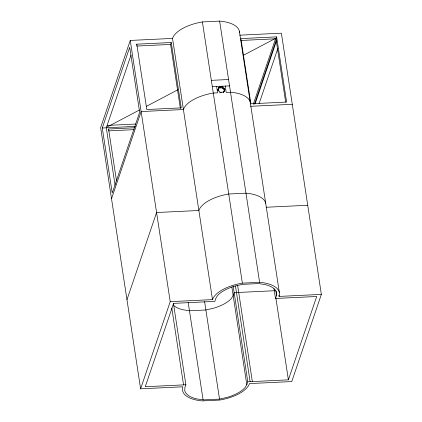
<?xml version="1.0" encoding="UTF-8"?>
<svg xmlns="http://www.w3.org/2000/svg" width="422" height="422" viewBox="0 0 422 422"><rect width="100%" height="100%" fill="white"/><g stroke="black" fill="none" stroke-linecap="round" stroke-linejoin="round"><path stroke-width="0.63" d="M185.875 384.769L184.894 387.649L184.715 390.482A31.924 14.295 -8.7 0 0 196.198 398.806L203.109 399.908L219.524 399.117L227.421 397.302A31.924 14.295 -8.7 0 0 245.034 387.586L246.807 384.674L247.788 381.794L288.39 379.842L316.7 296.492L275.476 298.475L276.542 295.331L276.7 292.821A31.36 14.042 -8.7 0 0 265.422 284.65L258.665 283.568L242.465 284.349L234.748 286.121A31.36 14.042 -8.7 0 0 217.446 295.669L215.874 298.248L214.809 301.387L173.579 303.371L145.268 386.721L185.875 384.769L173.431 303.444M239.527 32.294A34.034 15.239 -8.7 0 0 219.63 21.1L202.402 21.928A34.034 15.239 -8.7 0 0 172.529 38.413L130.245 40.443L100.642 127.608L140.61 388.82L182.895 386.789A34.034 15.239 -8.7 0 0 202.37 400.9L219.598 400.072A34.034 15.239 -8.7 0 0 249.471 383.587L291.755 381.557L321.358 294.392L281.39 33.18L239.754 35.179M102.288 128.008L129.707 47.28L139.656 112.289L112.236 193.018L102.288 128.008L135.488 126.357M130.978 55.161L106.297 127.819L115.053 185.026M136.47 45.128L136.791 44.178L171.227 42.522L181.228 107.884L146.793 109.541L136.791 44.178M108.248 129.965L108.575 129.011L134.84 127.75M111.524 198.725L141.133 111.561L183.412 109.53A34.034 15.239 -8.7 0 1 213.284 93.046L217.588 92.84L216.618 86.489M180.384 108.501L170.578 44.431L171.227 42.522M126.969 299.689L156.578 212.524L198.862 210.494A34.034 15.239 -8.7 0 1 228.729 194.009L245.963 193.181A34.034 15.239 -8.7 0 1 265.696 203.246M219.867 92.909L220.073 92.291L217.9 89.628L219.361 86.863L222.747 86.621L224.926 89.29L223.707 92.223M140.61 388.82L170.219 301.656L130.245 40.443M253.279 104.324L275.677 38.391M285.657 102.034L275.977 38.782L276.626 36.872L240.909 38.587L250.884 103.78L286.601 102.061L276.626 36.872M254.471 104.118L276.236 40.053M255.073 103.896L276.584 40.559M259.082 103.706L277.855 48.435M218.016 89.717L219.361 86.863L217.747 90.287M223.597 92.349L224.335 90.783M106.233 127.486L139.466 109.989M146.466 106.307L177.952 89.738M243.262 55.366L275.329 38.486M240.909 40.465L275.977 38.782M136.791 46.051L170.578 44.431M211.338 80.349L228.571 79.521M212.308 86.695L229.542 85.866M250.636 106.297L292.272 104.297M107.246 125.413L135.789 124.042M108.586 130.889L134.191 129.654M266.087 207.26L307.722 205.261M170.219 301.656L212.503 299.625A34.034 15.239 -8.7 0 1 242.37 283.141L259.604 282.313A34.034 15.239 -8.7 0 1 279.079 296.423L321.358 294.392M274.748 290.711L234.147 292.662L233.166 295.542L231.398 298.454A31.924 14.295 -8.7 0 1 213.785 308.171L205.883 309.985L189.467 310.777L182.557 309.674A31.924 14.295 -8.7 0 1 173.358 305.175M221.313 92.719L220.073 92.291L223.591 92.123L224.926 89.29L222.331 87.855L218.818 88.024L222.747 86.621L222.331 87.855L224.509 90.519M217.9 89.628L218.559 91.089M239.364 31.17L279.338 292.377M278.879 295.12L279.079 296.423M275.846 290.779L276.542 295.331M275.846 297.863L288.39 379.842M273.978 288.717L275.476 298.475M219.63 21.1L259.604 282.313M225.232 86.077L226.203 92.423L230.512 92.218A34.034 15.239 -8.7 0 1 250.42 103.986M202.402 21.928L242.37 283.141M237.612 285.277L252.345 381.572M235.481 286.037L250.119 381.678M233.15 286.148L247.788 381.794M231.873 287.076L246.807 384.674M172.529 38.413L212.503 299.625M204.591 301.519L219.524 399.117M188.17 302.31L203.109 399.908M171.796 308.107L183.544 384.88M108.575 129.011L116.535 181.033"/></g></svg>
